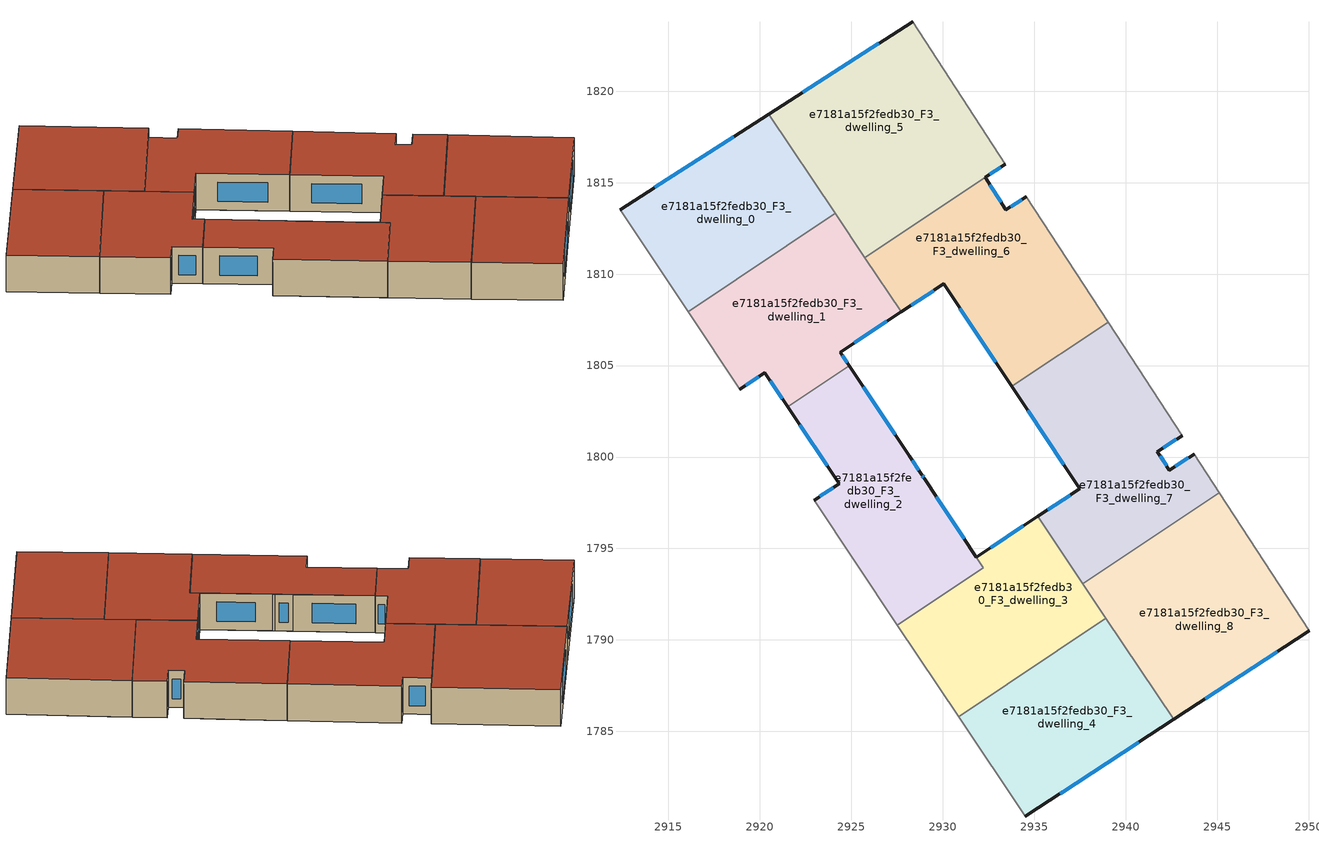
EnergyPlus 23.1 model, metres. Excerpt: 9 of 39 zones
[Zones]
e7181a15f2fedb30_F3_dwelling_0
 floor to e7181a15f2fedb30_F2_dwelling_0 (EU_floor_Construction): 2920.5,1818.75 2924.12,1813.33 2916.07,1807.95 2912.35,1813.51 z9
 wall outside (EU_wall_Construction): 2920.5,1818.75 2912.35,1813.51 z9:12
 wall to e7181a15f2fedb30_F3_dwelling_1 (EU_wall_Construction): 2916.07,1807.95 2924.12,1813.33 z9:12
 wall adiabatic (EU_wall_Construction): 2912.35,1813.51 2916.07,1807.95 z9:12
 wall to e7181a15f2fedb30_F3_dwelling_5 (EU_wall_Construction): 2924.12,1813.33 2920.5,1818.75 z9:12
 window (EU_Window_Construction): 2918.58,1817.52 2914.26,1814.74 z9.7:11.3
 roof outside (EU_roof_Construction): 2924.12,1813.33 2920.5,1818.75 2912.35,1813.51 2916.07,1807.95 z12
e7181a15f2fedb30_F3_dwelling_1
 floor to e7181a15f2fedb30_F2_dwelling_1 (EU_floor_Construction): 2924.12,1813.33 2927.72,1807.93 2924.39,1805.73 2924.88,1804.99 2921.52,1802.74 2920.27,1804.61 2918.91,1803.71 2916.07,1807.95 z9
 wall outside (EU_wall_Construction): 2924.88,1804.99 2924.39,1805.73 2927.72,1807.93 / 2918.91,1803.71 2920.27,1804.61 2921.52,1802.74 z9:12
 wall to e7181a15f2fedb30_F3_dwelling_2 (EU_wall_Construction): 2921.52,1802.74 2924.88,1804.99 z9:12
 wall adiabatic (EU_wall_Construction): 2916.07,1807.95 2918.91,1803.71 z9:12
 wall to e7181a15f2fedb30_F3_dwelling_6 (EU_wall_Construction): 2927.72,1807.93 2925.74,1810.9 z9:12
 wall to e7181a15f2fedb30_F3_dwelling_5 (EU_wall_Construction): 2925.74,1810.9 2924.12,1813.33 z9:12
 window (EU_Window_Construction): 2925.17,1806.25 2926.94,1807.42 / 2924.77,1805.17 2924.51,1805.56 / 2920.56,1804.17 2921.23,1803.18 / 2919.23,1803.92 2919.95,1804.4 z9.7:11.3
 roof outside (EU_roof_Construction): 2924.88,1804.99 2924.39,1805.73 2927.72,1807.93 2924.12,1813.33 2916.07,1807.95 2918.91,1803.71 2920.27,1804.61 2921.52,1802.74 z12
e7181a15f2fedb30_F3_dwelling_2
 floor to e7181a15f2fedb30_F2_dwelling_2 (EU_floor_Construction): 2924.88,1804.99 2931.9,1794.44 2927.19,1791.3 2922.96,1797.63 2924.33,1798.54 2921.52,1802.74 z9
 floor to e7181a15f2fedb30_F2_dwelling_3 (EU_floor_Construction): 2931.9,1794.44 2932.23,1793.95 2927.52,1790.8 2927.19,1791.3 z9
 wall outside (EU_wall_Construction): 2921.52,1802.74 2924.33,1798.54 2922.96,1797.63 / 2928.16,1800.07 2924.88,1804.99 z9:12
 wall to e7181a15f2fedb30_F3_dwelling_3 (EU_wall_Construction): 2927.52,1790.8 2932.23,1793.95 2928.16,1800.06 z9:12
 wall adiabatic (EU_wall_Construction): 2922.96,1797.63 2927.52,1790.8 z9:12
 window (EU_Window_Construction): 2924.01,1798.33 2923.28,1797.84 / 2922.18,1801.76 2923.67,1799.53 / 2927.39,1801.22 2925.65,1803.84 z9.7:11.3
 roof outside (EU_roof_Construction): 2932.23,1793.95 2924.88,1804.99 2921.52,1802.74 2924.33,1798.54 2922.96,1797.63 2927.52,1790.8 z12
e7181a15f2fedb30_F3_dwelling_3
 floor to e7181a15f2fedb30_F2_dwelling_3 (EU_floor_Construction): 2935.2,1796.75 2938.92,1791.19 2930.87,1785.8 2927.52,1790.8 2932.23,1793.95 2928.72,1799.23 2928.86,1799.02 2928.89,1798.97 2931.84,1794.53 z9
 wall outside (EU_wall_Construction): 2928.86,1799.02 2928.16,1800.06 / 2928.86,1799.02 2928.98,1798.84 / 2935.2,1796.75 2931.84,1794.53 2928.98,1798.84 z9:12
 wall to e7181a15f2fedb30_F3_dwelling_4 (EU_wall_Construction): 2930.87,1785.8 2938.92,1791.19 z9:12
 wall adiabatic (EU_wall_Construction): 2927.52,1790.8 2930.87,1785.8 z9:12
 wall to e7181a15f2fedb30_F3_dwelling_7 (EU_wall_Construction): 2937.65,1793.08 2935.2,1796.75 z9:12
 wall to e7181a15f2fedb30_F3_dwelling_8 (EU_wall_Construction): 2938.92,1791.19 2937.65,1793.08 z9:12
 window (EU_Window_Construction): 2928.69,1799.27 2928.33,1799.82 / 2928.88,1798.98 2928.95,1798.88 / 2931.17,1795.54 2929.65,1797.83 / 2934.41,1796.23 2932.63,1795.05 z9.7:11.3
 roof outside (EU_roof_Construction): 2938.92,1791.19 2935.2,1796.75 2931.84,1794.53 2928.98,1798.84 2928.86,1799.02 2928.16,1800.06 2932.23,1793.95 2927.52,1790.8 2930.87,1785.8 z12
e7181a15f2fedb30_F3_dwelling_4
 floor to e7181a15f2fedb30_F2_dwelling_4 (EU_floor_Construction): 2938.92,1791.19 2942.62,1785.65 2934.51,1780.35 2930.87,1785.8 z9
 wall outside (EU_wall_Construction): 2934.51,1780.35 2942.62,1785.65 z9:12
 wall adiabatic (EU_wall_Construction): 2930.87,1785.8 2934.51,1780.35 z9:12
 wall to e7181a15f2fedb30_F3_dwelling_8 (EU_wall_Construction): 2942.62,1785.65 2938.92,1791.19 z9:12
 window (EU_Window_Construction): 2936.41,1781.6 2940.71,1784.41 z9.7:11.3
 roof outside (EU_roof_Construction): 2942.62,1785.65 2938.92,1791.19 2930.87,1785.8 2934.51,1780.35 z12
e7181a15f2fedb30_F3_dwelling_5
 floor to e7181a15f2fedb30_F2_dwelling_5 (EU_floor_Construction): 2928.35,1823.81 2932.06,1818.11 2924.36,1812.96 2920.5,1818.75 z9
 floor to e7181a15f2fedb30_F2_dwelling_6 (EU_floor_Construction): 2932.06,1818.11 2933.42,1816.02 2932.31,1815.29 2925.74,1810.9 2924.36,1812.96 z9
 wall outside (EU_wall_Construction): 2928.35,1823.81 2920.5,1818.75 / 2932.31,1815.29 2933.42,1816.02 z9:12
 wall to e7181a15f2fedb30_F3_dwelling_6 (EU_wall_Construction): 2925.74,1810.9 2932.31,1815.29 z9:12
 wall adiabatic (EU_wall_Construction): 2933.42,1816.02 2928.35,1823.81 z9:12
 window (EU_Window_Construction): 2926.51,1822.62 2922.34,1819.94 / 2932.57,1815.46 2933.16,1815.85 z9.7:11.3
 roof outside (EU_roof_Construction): 2932.31,1815.29 2933.42,1816.02 2928.35,1823.81 2920.5,1818.75 2925.74,1810.9 z12
e7181a15f2fedb30_F3_dwelling_6
 floor to e7181a15f2fedb30_F2_dwelling_6 (EU_floor_Construction): 2934.58,1814.25 2936.3,1811.6 2930.99,1808.05 2930.04,1809.46 2927.72,1807.93 2925.74,1810.9 2932.31,1815.29 2933.46,1813.53 z9
 floor to e7181a15f2fedb30_F2_dwelling_7 (EU_floor_Construction): 2936.3,1811.6 2939.04,1807.38 2933.77,1803.86 2930.99,1808.05 z9
 wall outside (EU_wall_Construction): 2927.72,1807.93 2930.04,1809.46 2933.77,1803.86 / 2934.58,1814.25 2933.46,1813.53 2932.31,1815.29 z9:12
 wall to e7181a15f2fedb30_F3_dwelling_7 (EU_wall_Construction): 2933.77,1803.86 2939.04,1807.38 z9:12
 wall adiabatic (EU_wall_Construction): 2939.04,1807.38 2934.58,1814.25 z9:12
 window (EU_Window_Construction): 2930.92,1808.15 2932.9,1805.18 / 2928.27,1808.29 2929.5,1809.1 / 2933.19,1813.94 2932.58,1814.88 / 2934.31,1814.08 2933.72,1813.7 z9.7:11.3
 roof outside (EU_roof_Construction): 2939.04,1807.38 2934.58,1814.25 2933.46,1813.53 2932.31,1815.29 2925.74,1810.9 2927.72,1807.93 2930.04,1809.46 2933.77,1803.86 z12
e7181a15f2fedb30_F3_dwelling_7
 floor to e7181a15f2fedb30_F2_dwelling_7 (EU_floor_Construction): 2939.04,1807.38 2941.81,1803.13 2936.59,1799.64 2933.77,1803.86 z9
 floor to e7181a15f2fedb30_F2_dwelling_8 (EU_floor_Construction): 2943.08,1801.17 2941.74,1800.3 2942.39,1799.29 2943.74,1800.16 2945.1,1798.06 2937.65,1793.08 2935.2,1796.75 2937.5,1798.27 2936.59,1799.64 2941.81,1803.13 z9
 wall outside (EU_wall_Construction): 2943.74,1800.16 2942.39,1799.29 2941.74,1800.3 2943.08,1801.17 / 2933.77,1803.86 2937.5,1798.27 2935.2,1796.75 z9:12
 wall adiabatic (EU_wall_Construction): 2945.1,1798.06 2943.74,1800.16 / 2943.08,1801.17 2939.04,1807.38 z9:12
 wall to e7181a15f2fedb30_F3_dwelling_8 (EU_wall_Construction): 2937.65,1793.08 2945.1,1798.06 z9:12
 window (EU_Window_Construction): 2943.42,1799.96 2942.71,1799.49 / 2936.96,1797.91 2935.74,1797.11 / 2934.65,1802.55 2936.62,1799.58 / 2942.05,1800.51 2942.77,1800.97 / 2942.24,1799.52 2941.89,1800.06 z9.7:11.3
 roof outside (EU_roof_Construction): 2945.1,1798.06 2943.74,1800.16 2942.39,1799.29 2941.74,1800.3 2943.08,1801.17 2939.04,1807.38 2933.77,1803.86 2937.5,1798.27 2935.2,1796.75 2937.65,1793.08 z12
e7181a15f2fedb30_F3_dwelling_8
 floor to e7181a15f2fedb30_F2_dwelling_8 (EU_floor_Construction): 2945.1,1798.06 2946.08,1796.56 2938.65,1791.59 2937.65,1793.08 z9
 floor to e7181a15f2fedb30_F2_dwelling_9 (EU_floor_Construction): 2946.08,1796.56 2950.03,1790.49 2942.62,1785.65 2938.65,1791.59 z9
 wall outside (EU_wall_Construction): 2942.62,1785.65 2950.03,1790.49 z9:12
 wall adiabatic (EU_wall_Construction): 2950.03,1790.49 2945.1,1798.06 z9:12
 window (EU_Window_Construction): 2944.36,1786.79 2948.29,1789.35 z9.7:11.3
 roof outside (EU_roof_Construction): 2950.03,1790.49 2945.1,1798.06 2937.65,1793.08 2942.62,1785.65 z12
[Building]
EU S2 Campaign: North Axis=0; Terrain=City; Solar Distribution=FullExterior
[Site:Location]
Budapest.Ferenc.Liszt.Intl.AP: Latitude=47.437; Longitude=19.256; Time Zone=1; Elevation=185
[SizingPeriod:WeatherFileDays]
AnnualSizingPeriod: Begin Month=1; Begin Day of Month=1; End Month=12; End Day of Month=31; Day of Week for Start Day=Monday; Use Weather File Daylight Saving Period=No; Use Weather File Rain and Snow Indicators=No
[MATERIAL]
EU_InternalMass_Material: Roughness=MediumRough; Thickness=0.1; Conductivity=1; Density=1800; Specific Heat=900; Thermal Absorptance=0.9; Solar Absorptance=0.7; Visible Absorptance=0.7
[MATERIAL:NOMASS] Roughness=MediumRough; Thermal Absorptance=0.9; Solar Absorptance=0.7; Visible Absorptance=0.7
Name | Thermal Resistance
EU_wall_NoMass | 0.832559
EU_roof_NoMass | 1.39638
EU_floor_NoMass | 0.872794
[WINDOWMATERIAL:SIMPLEGLAZINGSYSTEM]
EU_Window_SimpleGlazing: UFactor=2.79869; Solar Heat Gain Coefficient=0.75; Visible Transmittance=0.75
[CONSTRUCTION]
EU_wall_Construction: EU_wall_NoMass
EU_roof_Construction: EU_roof_NoMass
EU_floor_Construction: EU_floor_NoMass
EU_Window_Construction: EU_Window_SimpleGlazing
EU_InternalMass_Construction: EU_InternalMass_Material
[ZONE] Type=1; Multiplier=1; Ceiling Height=autocalculate; Floor Area=autocalculate; Part of Total Floor Area=Yes
Name | Volume
e7181a15f2fedb30_F3_dwelling_0 | 191.962
e7181a15f2fedb30_F3_dwelling_1 | 191.972
e7181a15f2fedb30_F3_dwelling_2 | 200.779
e7181a15f2fedb30_F3_dwelling_3 | 183.11
e7181a15f2fedb30_F3_dwelling_4 | 191.942
e7181a15f2fedb30_F3_dwelling_5 | 260.725
e7181a15f2fedb30_F3_dwelling_6 | 219.158
e7181a15f2fedb30_F3_dwelling_7 | 239.96
e7181a15f2fedb30_F3_dwelling_8 | 239.948
[INTERNALMASS] Construction=EU_InternalMass_Construction
Name | Zone or ZoneList | Surface Area
e7181a15f2fedb30_F3_dwelling_0_EU_InternalMass | e7181a15f2fedb30_F3_dwelling_0 | 63.9871
e7181a15f2fedb30_F3_dwelling_1_EU_InternalMass | e7181a15f2fedb30_F3_dwelling_1 | 63.9908
e7181a15f2fedb30_F3_dwelling_2_EU_InternalMass | e7181a15f2fedb30_F3_dwelling_2 | 66.9254
e7181a15f2fedb30_F3_dwelling_3_EU_InternalMass | e7181a15f2fedb30_F3_dwelling_3 | 61.0536
e7181a15f2fedb30_F3_dwelling_4_EU_InternalMass | e7181a15f2fedb30_F3_dwelling_4 | 63.9807
e7181a15f2fedb30_F3_dwelling_5_EU_InternalMass | e7181a15f2fedb30_F3_dwelling_5 | 86.9084
e7181a15f2fedb30_F3_dwelling_6_EU_InternalMass | e7181a15f2fedb30_F3_dwelling_6 | 73.0527
e7181a15f2fedb30_F3_dwelling_7_EU_InternalMass | e7181a15f2fedb30_F3_dwelling_7 | 79.9865
e7181a15f2fedb30_F3_dwelling_8_EU_InternalMass | e7181a15f2fedb30_F3_dwelling_8 | 79.9828
[OTHEREQUIPMENT] Fuel Type=Electricity; Design Level Calculation Method=Watts/Area; Power per Zone Floor Area=1; Fraction Latent=0; Fraction Radiant=0; Fraction Lost=0; Carbon Dioxide Generation Rate=0; EndUse Subcategory=EU_Step8_InternalGains
Name | Zone or ZoneList or Space or SpaceList | Schedule
EU_Step8_InternalGain_e7181a15f2fedb30_F3_dwelling_0_f000 | e7181a15f2fedb30_F3_dwelling_0 | EU_Step8_GainSchedule_e7181a15f2fedb30_F3_dwelling_0_f000
EU_Step8_InternalGain_e7181a15f2fedb30_F3_dwelling_1_f000 | e7181a15f2fedb30_F3_dwelling_1 | EU_Step8_GainSchedule_e7181a15f2fedb30_F3_dwelling_1_f000
EU_Step8_InternalGain_e7181a15f2fedb30_F3_dwelling_2_f000 | e7181a15f2fedb30_F3_dwelling_2 | EU_Step8_GainSchedule_e7181a15f2fedb30_F3_dwelling_2_f000
EU_Step8_InternalGain_e7181a15f2fedb30_F3_dwelling_3_f000 | e7181a15f2fedb30_F3_dwelling_3 | EU_Step8_GainSchedule_e7181a15f2fedb30_F3_dwelling_3_f000
EU_Step8_InternalGain_e7181a15f2fedb30_F3_dwelling_4_f000 | e7181a15f2fedb30_F3_dwelling_4 | EU_Step8_GainSchedule_e7181a15f2fedb30_F3_dwelling_4_f000
EU_Step8_InternalGain_e7181a15f2fedb30_F3_dwelling_5_f000 | e7181a15f2fedb30_F3_dwelling_5 | EU_Step8_GainSchedule_e7181a15f2fedb30_F3_dwelling_5_f000
EU_Step8_InternalGain_e7181a15f2fedb30_F3_dwelling_6_f000 | e7181a15f2fedb30_F3_dwelling_6 | EU_Step8_GainSchedule_e7181a15f2fedb30_F3_dwelling_6_f000
EU_Step8_InternalGain_e7181a15f2fedb30_F3_dwelling_7_f000 | e7181a15f2fedb30_F3_dwelling_7 | EU_Step8_GainSchedule_e7181a15f2fedb30_F3_dwelling_7_f000
EU_Step8_InternalGain_e7181a15f2fedb30_F3_dwelling_8_f000 | e7181a15f2fedb30_F3_dwelling_8 | EU_Step8_GainSchedule_e7181a15f2fedb30_F3_dwelling_8_f000
[ZONEVENTILATION:DESIGNFLOWRATE] Schedule=EU_AlwaysOn; Design Flow Rate Calculation Method=AirChanges/Hour; Air Changes per Hour=0.475469; Ventilation Type=Natural; Fan Pressure Rise=0; Fan Total Efficiency=1; Constant Term Coefficient=1; Temperature Term Coefficient=0; Velocity Term Coefficient=0; Velocity Squared Term Coefficient=0; Minimum Indoor Temperature=-100; Maximum Indoor Temperature=100; Delta Temperature=-100; Minimum Outdoor Temperature=-100; Maximum Outdoor Temperature=100; Maximum Wind Speed=40
Name | Zone or ZoneList or Space or SpaceList
EU_ConstantAir_e7181a15f2fedb30_F3_dwelling_0 | e7181a15f2fedb30_F3_dwelling_0
EU_ConstantAir_e7181a15f2fedb30_F3_dwelling_1 | e7181a15f2fedb30_F3_dwelling_1
EU_ConstantAir_e7181a15f2fedb30_F3_dwelling_2 | e7181a15f2fedb30_F3_dwelling_2
EU_ConstantAir_e7181a15f2fedb30_F3_dwelling_3 | e7181a15f2fedb30_F3_dwelling_3
EU_ConstantAir_e7181a15f2fedb30_F3_dwelling_4 | e7181a15f2fedb30_F3_dwelling_4
EU_ConstantAir_e7181a15f2fedb30_F3_dwelling_5 | e7181a15f2fedb30_F3_dwelling_5
EU_ConstantAir_e7181a15f2fedb30_F3_dwelling_6 | e7181a15f2fedb30_F3_dwelling_6
EU_ConstantAir_e7181a15f2fedb30_F3_dwelling_7 | e7181a15f2fedb30_F3_dwelling_7
EU_ConstantAir_e7181a15f2fedb30_F3_dwelling_8 | e7181a15f2fedb30_F3_dwelling_8
[HVACTEMPLATE:THERMOSTAT] Constant Heating Setpoint=20; Constant Cooling Setpoint=50
EU_HeatOnly_e7181a15f2fedb30_F0_dwelling_7; EU_HeatOnly_e7181a15f2fedb30_F0_dwelling_8; EU_HeatOnly_e7181a15f2fedb30_F0_dwelling_9; EU_HeatOnly_e7181a15f2fedb30_F1_dwelling_0; EU_HeatOnly_e7181a15f2fedb30_F1_dwelling_1; EU_HeatOnly_e7181a15f2fedb30_F1_dwelling_2; EU_HeatOnly_e7181a15f2fedb30_F1_dwelling_3; EU_HeatOnly_e7181a15f2fedb30_F1_dwelling_4; EU_HeatOnly_e7181a15f2fedb30_F1_dwelling_5; EU_HeatOnly_e7181a15f2fedb30_F1_dwelling_6; EU_HeatOnly_e7181a15f2fedb30_F1_dwelling_7; EU_HeatOnly_e7181a15f2fedb30_F1_dwelling_8; EU_HeatOnly_e7181a15f2fedb30_F1_dwelling_9; EU_HeatOnly_e7181a15f2fedb30_F2_dwelling_0; EU_HeatOnly_e7181a15f2fedb30_F2_dwelling_1; EU_HeatOnly_e7181a15f2fedb30_F2_dwelling_2; EU_HeatOnly_e7181a15f2fedb30_F2_dwelling_3; EU_HeatOnly_e7181a15f2fedb30_F2_dwelling_4; EU_HeatOnly_e7181a15f2fedb30_F2_dwelling_5; EU_HeatOnly_e7181a15f2fedb30_F2_dwelling_6; EU_HeatOnly_e7181a15f2fedb30_F2_dwelling_7; EU_HeatOnly_e7181a15f2fedb30_F2_dwelling_8; EU_HeatOnly_e7181a15f2fedb30_F2_dwelling_9; EU_HeatOnly_e7181a15f2fedb30_F3_dwelling_0; EU_HeatOnly_e7181a15f2fedb30_F3_dwelling_1; EU_HeatOnly_e7181a15f2fedb30_F3_dwelling_2; EU_HeatOnly_e7181a15f2fedb30_F3_dwelling_3; EU_HeatOnly_e7181a15f2fedb30_F3_dwelling_4; EU_HeatOnly_e7181a15f2fedb30_F3_dwelling_5; EU_HeatOnly_e7181a15f2fedb30_F3_dwelling_6; EU_HeatOnly_e7181a15f2fedb30_F3_dwelling_7; EU_HeatOnly_e7181a15f2fedb30_F3_dwelling_8
[HVACTEMPLATE:ZONE:IDEALLOADSAIRSYSTEM] System Availability Schedule=EU_AlwaysOn; Maximum Heating Supply Air Temperature=50; Minimum Cooling Supply Air Temperature=13; Maximum Heating Supply Air Humidity Ratio=0.0156; Minimum Cooling Supply Air Humidity Ratio=0.0077; Heating Limit=NoLimit; Cooling Limit=NoLimit; Heating Availability Schedule=EU_AlwaysOn; Cooling Availability Schedule=EU_CoolingOff; Dehumidification Control Type=ConstantSensibleHeatRatio; Cooling Sensible Heat Ratio=0.7; Dehumidification Setpoint=60; Humidification Control Type=None; Humidification Setpoint=30; Outdoor Air Method=None; Outdoor Air Flow Rate per Person=0.00944; Outdoor Air Flow Rate per Zone Floor Area=0; Outdoor Air Flow Rate per Zone=0; Demand Controlled Ventilation Type=None; Outdoor Air Economizer Type=NoEconomizer; Heat Recovery Type=None; Sensible Heat Recovery Effectiveness=0.7; Latent Heat Recovery Effectiveness=0.65
Name | Template Thermostat
e7181a15f2fedb30_F3_dwelling_0 | EU_HeatOnly_e7181a15f2fedb30_F3_dwelling_0
e7181a15f2fedb30_F3_dwelling_1 | EU_HeatOnly_e7181a15f2fedb30_F3_dwelling_1
e7181a15f2fedb30_F3_dwelling_2 | EU_HeatOnly_e7181a15f2fedb30_F3_dwelling_2
e7181a15f2fedb30_F3_dwelling_3 | EU_HeatOnly_e7181a15f2fedb30_F3_dwelling_3
e7181a15f2fedb30_F3_dwelling_4 | EU_HeatOnly_e7181a15f2fedb30_F3_dwelling_4
e7181a15f2fedb30_F3_dwelling_5 | EU_HeatOnly_e7181a15f2fedb30_F3_dwelling_5
e7181a15f2fedb30_F3_dwelling_6 | EU_HeatOnly_e7181a15f2fedb30_F3_dwelling_6
e7181a15f2fedb30_F3_dwelling_7 | EU_HeatOnly_e7181a15f2fedb30_F3_dwelling_7
e7181a15f2fedb30_F3_dwelling_8 | EU_HeatOnly_e7181a15f2fedb30_F3_dwelling_8
[SIZING:ZONE] Zone Cooling Design Supply Air Temperature Input Method=SupplyAirTemperature; Zone Cooling Design Supply Air Temperature=13; Zone Heating Design Supply Air Temperature Input Method=SupplyAirTemperature; Zone Heating Design Supply Air Temperature=50; Zone Cooling Design Supply Air Humidity Ratio=0.008; Zone Heating Design Supply Air Humidity Ratio=0.008; Cooling Design Air Flow Method=DesignDay; Cooling Design Air Flow Rate=0; Cooling Minimum Air Flow per Zone Floor Area=0.000762; Cooling Minimum Air Flow=0; Cooling Minimum Air Flow Fraction=0.2; Heating Design Air Flow Method=DesignDay; Heating Design Air Flow Rate=0; Heating Maximum Air Flow per Zone Floor Area=0.002032; Heating Maximum Air Flow=0.141576; Heating Maximum Air Flow Fraction=0.3; Account for Dedicated Outdoor Air System=No; Dedicated Outdoor Air System Control Strategy=NeutralSupplyAir; Dedicated Outdoor Air Low Setpoint Temperature for Design=autosize; Dedicated Outdoor Air High Setpoint Temperature for Design=autosize; Zone Load Sizing Method=Sensible Load Only No Latent Load; Zone Latent Cooling Design Supply Air Humidity Ratio Input Method=HumidityRatioDifference; Zone Cooling Design Supply Air Humidity Ratio Difference=0.005; Zone Latent Heating Design Supply Air Humidity Ratio Input Method=HumidityRatioDifference; Zone Humidification Design Supply Air Humidity Ratio Difference=0.005
e7181a15f2fedb30_F3_dwelling_0; e7181a15f2fedb30_F3_dwelling_1; e7181a15f2fedb30_F3_dwelling_2; e7181a15f2fedb30_F3_dwelling_3; e7181a15f2fedb30_F3_dwelling_4; e7181a15f2fedb30_F3_dwelling_5; e7181a15f2fedb30_F3_dwelling_6; e7181a15f2fedb30_F3_dwelling_7; e7181a15f2fedb30_F3_dwelling_8
[SCHEDULE:CONSTANT]
Name | Hourly Value
EU_AlwaysOn | 1
EU_CoolingOff | 0
[SCHEDULE:FILE] Column Number=1; Rows to Skip at Top=0; Number of Hours of Data=8760; Column Separator=Comma; Interpolate to Timestep=No; Minutes per Item=60; Adjust Schedule for Daylight Savings=Yes
Name | File
EU_Step8_GainSchedule_e7181a15f2fedb30_F3_dwelling_0_f000 | ../../schedules/e7181a15f2fedb30/e7181a15f2fedb30_F3_dwelling_0_f000_gain.csv
EU_Step8_GainSchedule_e7181a15f2fedb30_F3_dwelling_1_f000 | ../../schedules/e7181a15f2fedb30/e7181a15f2fedb30_F3_dwelling_1_f000_gain.csv
EU_Step8_GainSchedule_e7181a15f2fedb30_F3_dwelling_2_f000 | ../../schedules/e7181a15f2fedb30/e7181a15f2fedb30_F3_dwelling_2_f000_gain.csv
EU_Step8_GainSchedule_e7181a15f2fedb30_F3_dwelling_3_f000 | ../../schedules/e7181a15f2fedb30/e7181a15f2fedb30_F3_dwelling_3_f000_gain.csv
EU_Step8_GainSchedule_e7181a15f2fedb30_F3_dwelling_4_f000 | ../../schedules/e7181a15f2fedb30/e7181a15f2fedb30_F3_dwelling_4_f000_gain.csv
EU_Step8_GainSchedule_e7181a15f2fedb30_F3_dwelling_5_f000 | ../../schedules/e7181a15f2fedb30/e7181a15f2fedb30_F3_dwelling_5_f000_gain.csv
EU_Step8_GainSchedule_e7181a15f2fedb30_F3_dwelling_6_f000 | ../../schedules/e7181a15f2fedb30/e7181a15f2fedb30_F3_dwelling_6_f000_gain.csv
EU_Step8_GainSchedule_e7181a15f2fedb30_F3_dwelling_7_f000 | ../../schedules/e7181a15f2fedb30/e7181a15f2fedb30_F3_dwelling_7_f000_gain.csv
EU_Step8_GainSchedule_e7181a15f2fedb30_F3_dwelling_8_f000 | ../../schedules/e7181a15f2fedb30/e7181a15f2fedb30_F3_dwelling_8_f000_gain.csv
